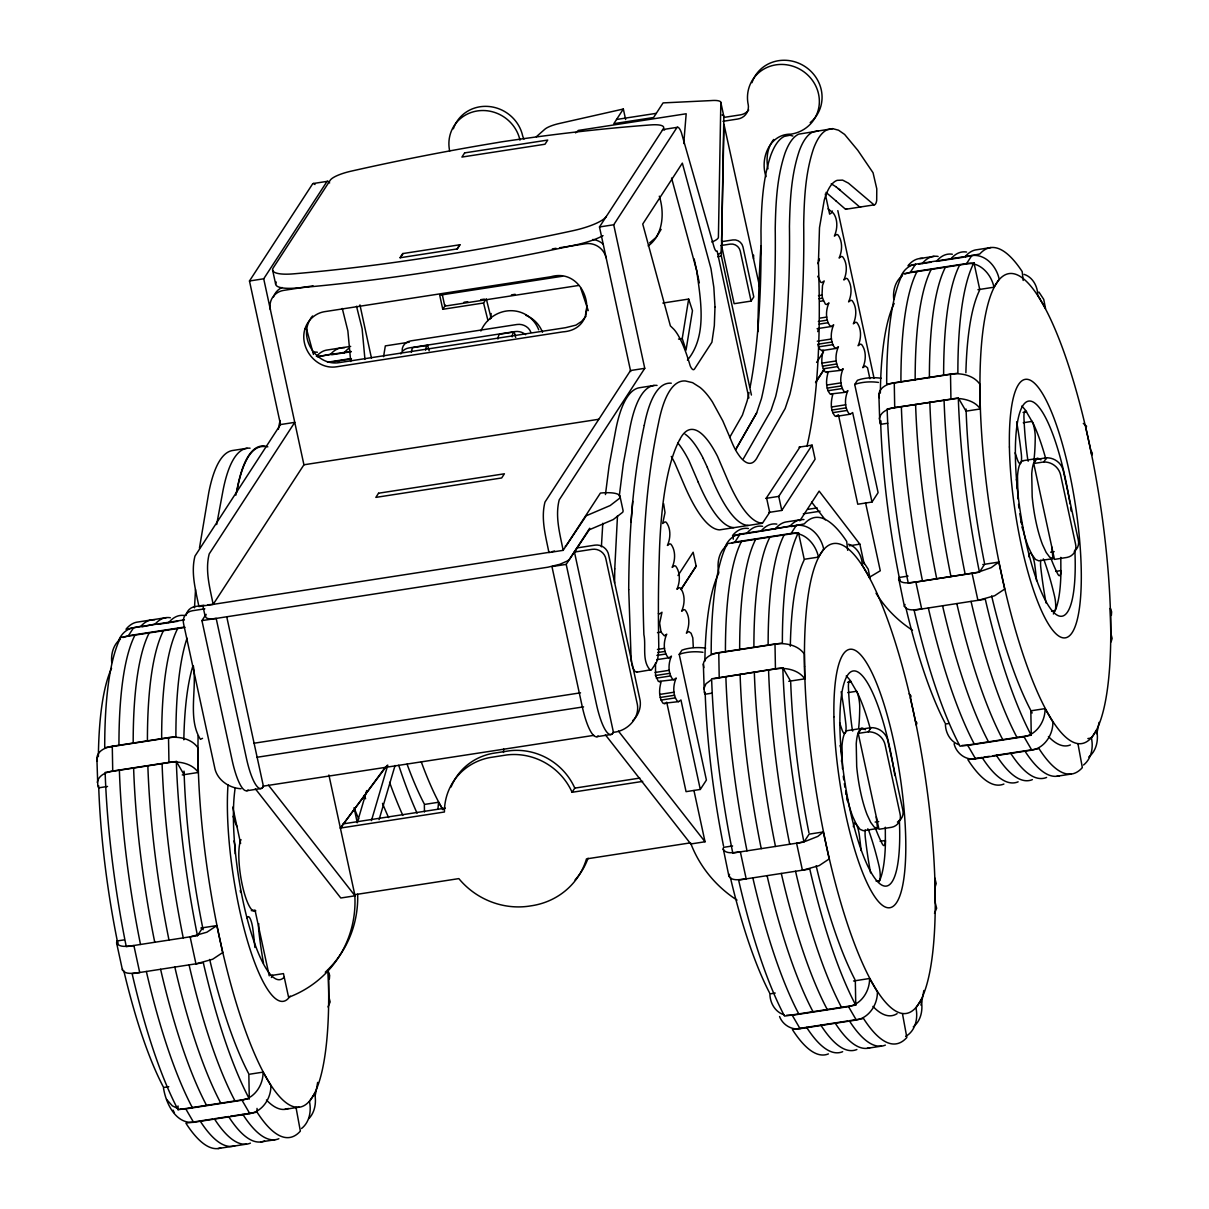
<?xml version="1.0" encoding="UTF-8"?>
<svg xmlns="http://www.w3.org/2000/svg" width="1209" height="1209" viewBox="0 0 1209 1209"><rect width="100%" height="100%" fill="white"/><g stroke="black" fill="none" stroke-linecap="round" stroke-linejoin="round"><path stroke-width="1.5" d="M614.58 583.04L614.777 568.895M628.71 589.675C629.012 534.605 632.594 479.278 644.261 425.356M751.424 395.041L721.335 255.991L721.531 245.442L734.135 303.701L751.076 301.086L753.781 296.915L742.961 246.863A8.659 8.161 33 0 0 732.866 239.941L721.697 241.664M759.932 288.271L753.539 258.862L753.615 255.114M614.746 568.895L617.497 515.79M249.281 1098.724L248.404 1097.137A266.297 61.614 81.2 0 1 203.989 965.659L203.324 962.681L132.144 973.668L132.809 976.645A266.297 61.614 81.2 0 0 177.224 1108.139L178.101 1109.726L249.281 1098.724L248.842 1074.333L263.078 1072.126C263.199 1081.859 258.439 1091.712 250.203 1097.062M424.48 811.964L424.344 804.453L438.58 802.247L437.96 808.776M853.554 980.983L869.558 978.504C869.83 991.048 861.367 1004.362 848.491 1006.598L792.258 1015.273L786.575 1015.303M1031.262 735.223L1030.385 733.651A266.297 61.614 81.2 0 1 985.97 602.158L985.29 599.18L914.11 610.167L914.79 613.144A266.297 61.614 81.2 0 0 959.205 744.638L960.067 746.225L1031.262 735.223L1030.824 710.832L1045.06 708.625C1045.332 721.168 1036.854 734.483 1023.978 736.719L967.759 745.394L962.062 745.424M693.301 647.465L692.817 637.884L691.095 633.244L688.737 631.521L686.38 633.168C689.568 626.096 690.067 616.424 685.216 610.031L683.992 609.578L681.634 611.24C684.838 604.168 685.322 594.496 680.471 588.103L679.246 587.65L676.904 589.312C680.093 582.239 680.576 572.567 675.725 566.16L674.516 565.721L672.159 567.384C675.347 560.311 675.831 550.639 670.98 544.231L669.771 543.793L667.413 545.44C670.602 538.368 671.101 528.696 666.25 522.303L665.026 521.85L662.668 523.512L665.01 512.616L663.62 503.669M194.498 607.795L195.526 589.599M601.387 546.816L602.807 523.27M631.007 522.394L632.745 501.251M683.735 143.539L686.183 113.767L578.37 130.421L575.56 132.899M605.452 494.557L609.109 465.813L615.774 429.754A240.485 55.629 81.2 0 1 639.878 387.666L654.129 385.459M619.28 496.053L623.36 463.621L630.025 427.548A240.485 55.629 81.2 0 1 657.046 385.399M116.593 942.914C120.008 948.34 128.517 945.786 133.897 945.604L139.73 972.595C134.35 972.792 125.857 975.346 122.441 969.92L116.593 942.914L117.197 940.95L124.315 939.861M122.441 969.92L122.547 968.983M723.073 849.292C726.488 854.718 734.996 852.164 740.376 851.967L746.21 878.973C740.845 879.17 732.337 881.724 728.921 876.298L723.194 848.355L723.677 847.328L732.578 845.952M728.921 876.298L729.526 874.334M898.574 579.413C901.99 584.839 910.498 582.285 915.878 582.103L921.711 609.094C916.331 609.291 907.823 611.845 904.408 606.419L898.68 578.476L899.179 577.464L908.08 576.088M904.408 606.419L905.012 604.455M761.126 245.775L760.688 249.432A788.525 182.423 81.2 0 0 758.995 283.783L758.028 319.524A759.086 175.607 81.2 0 0 757.862 331.734M199.455 548.1L208.779 492.547A240.485 55.629 81.2 0 1 232.884 450.458L247.135 448.267M655.52 662.91L655.535 675.529L658.406 681.453L673.851 679.7L676.209 678.037C673.02 685.11 672.536 694.782 677.388 701.19L678.597 701.628L680.954 699.966L700.298 789.447L686.062 791.653L666.718 702.172M226.748 616.802L263.426 786.379L262.323 787.83A43.252 10.004 81.2 0 1 246.364 757.998L216.184 618.419C213.192 618.766 204.094 620.217 205.621 614.973M383.57 356.655L385.323 345.895L409.277 342.192M490.28 318.995L491.186 313.509M585.488 314.99L586.985 305.862M688.662 299.061L692.47 310.698L686.032 350.126L682.239 338.505L688.662 299.061L662.864 303.051M411.362 352.363L411.68 350.398A18.573 4.292 81.2 0 1 413.418 347.527L427.654 345.336L429.15 350.776M425.598 350.172L425.916 348.192A18.573 4.292 81.2 0 1 427.654 345.336M497.912 339.004L498.229 337.039A18.573 4.292 81.2 0 1 499.967 334.168L514.203 331.976L515.699 337.417M512.148 336.812L512.465 334.833A18.573 4.292 81.2 0 1 514.203 331.976M216.668 524.555L223.045 490.34A240.485 55.629 81.2 0 1 250.067 448.191M329.377 978.912L329.649 975.331L328.349 971.749L328.803 996.518L330.148 1001.913L328.017 1006.976M1111.358 615.411L1111.63 611.845L1110.33 608.248L1110.769 633.017L1112.129 638.412L1111.086 641.873M107.541 786.47L98.639 787.845L97.808 786.062L96.871 757.68C97.914 750.457 105.924 747.283 112.286 746.27L168.519 737.596C178.932 736.266 191.506 738.548 197.853 747.691L198.291 772.46L182.272 774.939M97.309 782.45C98.352 775.226 106.362 772.052 112.724 771.04L168.958 762.365C179.37 761.035 191.944 763.317 198.291 772.46M712.237 693.12L705.119 694.223L704.288 692.44L703.351 664.058C704.394 656.835 712.403 653.661 718.766 652.648L774.999 643.974C785.412 642.644 797.985 644.926 804.333 654.069L804.771 678.838L788.752 681.317M703.789 688.828L706.011 683.735L711.421 679.73M887.738 423.241L880.62 424.344L879.774 422.561L878.852 394.179C879.895 386.956 887.905 383.782 894.267 382.769L950.501 374.095C960.913 372.765 973.472 375.047 979.834 384.19L980.272 408.959L966.036 411.166L958.329 397.942L887.149 408.929L887.225 411.74A266.297 61.614 81.2 0 0 907.642 580.124L908.276 583.161L979.456 572.174L984.594 564.271M879.291 418.949C880.333 411.725 888.343 408.551 894.705 407.539L956.772 398.456M235.861 495.161L237.281 488.149A240.485 55.629 81.2 0 1 264.303 446L267.839 446.831M236.662 492.214L237.372 488.708A240.485 55.629 81.2 0 1 264.408 446.559M661.006 682.239C659.132 689.024 658.512 697.593 663.152 703.381L678.597 701.628M817.752 263.622L819.46 259.028L818.327 260.267M817.737 331.614L818.478 329.014M823.223 350.942C821.349 357.728 820.73 366.297 825.369 372.1L840.814 370.347L843.172 368.685C839.983 375.757 839.499 385.429 844.335 391.837L845.559 392.275L847.917 390.613C844.713 397.685 844.23 407.357 849.081 413.765L850.305 414.203L852.647 412.556L872.006 502.037L857.77 504.229L838.411 414.747L836.069 416.41L834.845 415.956C830.205 410.168 830.84 401.6 832.699 394.814M827.969 372.871C826.095 379.671 825.46 388.24 830.099 394.028L845.559 392.275M357.214 822.785L366.705 790.58M371.45 820.594L387.787 765.116M379.082 819.626L395.071 765.478M935.146 886.983L936.189 883.522L934.844 878.127L935.282 902.896L936.627 908.276L934.497 913.354M879.139 881.633L880.288 878.973A108.84 25.177 81.2 0 0 885.396 843.882L885.305 827.243M309.716 320.189C298.88 339.427 317.181 366.251 339.155 362.64L565.525 327.699L575.983 325.115L581.62 321.398L586.033 316.184M118.512 640.936C120.885 634.362 126.537 628.756 133.61 627.698L184.403 619.854M724.992 547.314C727.365 540.74 733.017 535.134 740.104 534.076L796.323 525.386C810.136 523.693 821.153 536.539 823.677 549.067L818.463 557.092L804.227 559.299L798.469 532.685L727.289 543.672L726.73 544.67A266.297 61.614 81.2 0 0 711.194 651.319L711.209 654.039L782.389 643.052L782.374 640.332A266.297 61.614 81.2 0 1 797.91 533.683L798.469 532.685M900.493 277.45C902.866 270.861 908.518 265.255 915.591 264.197L971.824 255.522C985.637 253.814 996.654 266.66 999.178 279.203L993.964 287.213L977.945 289.692M135.045 635.103L134.486 636.1A266.297 61.614 81.2 0 0 118.95 742.749L118.966 745.454M149.281 632.912L148.722 633.894A266.297 61.614 81.2 0 0 133.186 740.558L133.202 743.263M163.517 630.705L162.958 631.702A266.297 61.614 81.2 0 0 147.422 738.351L147.438 741.072M177.753 628.514L177.194 629.496A266.297 61.614 81.2 0 0 161.658 736.16L161.674 738.865M338.46 361.823L339.019 360.826M271.39 977.492L272.66 975.255M741.525 541.481L740.966 542.463A266.297 61.614 81.2 0 0 725.43 649.127L725.445 651.832M755.761 539.274L755.202 540.272A266.297 61.614 81.2 0 0 739.666 646.921L739.681 649.641M917.026 271.602L916.467 272.599A266.297 61.614 81.2 0 0 900.917 379.248L900.947 381.953M769.997 537.083L769.438 538.081A266.297 61.614 81.2 0 0 753.902 644.729L753.917 647.435M931.262 269.411L930.703 270.393A266.297 61.614 81.2 0 0 915.168 377.057L915.183 379.762M784.233 534.892L783.674 535.874A266.297 61.614 81.2 0 0 768.138 642.538L768.153 645.243M945.498 267.204L944.939 268.202A266.297 61.614 81.2 0 0 929.404 374.85L929.419 377.571M959.734 265.013L959.175 265.995A266.297 61.614 81.2 0 0 943.64 372.659L943.655 375.364M973.97 262.806L973.411 263.804A266.297 61.614 81.2 0 0 957.876 370.453L957.891 373.173L886.711 384.16L886.681 381.44A266.297 61.614 81.2 0 1 902.231 274.791L902.791 273.793L973.97 262.806L979.728 289.419M1053.371 613.991L1055.789 609.094A108.84 25.177 81.2 0 0 1060.898 574.003L1060.807 557.364M729.601 437.537L742.417 415.125L747.177 400.844A481.847 111.47 81.2 0 0 749.036 392.472M756.668 412.934L735.601 449.733L756.653 412.934L761.443 398.653A481.847 111.47 81.2 0 0 775.226 228.637C775.725 203.218 776.873 177.285 785.079 152.999A222.577 51.488 81.2 0 1 798.726 134.139L832.699 128.653L838.532 130.209L844.607 134.411L857.801 150.309L873.049 172.751L876.782 188.816L876.691 200.452A22.578 5.229 81.2 0 1 874.062 204.88L845.559 209.293L836.16 201.087M743.414 458.74L770.904 410.728L775.679 396.446A481.847 111.47 81.2 0 0 789.447 226.446C789.976 201.026 791.109 175.093 799.315 150.808A222.577 51.488 81.2 0 1 812.962 131.947M262.323 787.83L263.366 786.137M589.705 528.242L566.205 564.376L596.385 703.97A43.252 10.004 81.2 0 0 612.343 733.803L613.386 732.095L574.456 552.06L577.177 547.904L594.919 545.153A11.712 11.032 33 0 1 608.686 555.082L640.105 700.404C641.299 707.885 638.216 715.637 632.655 720.7M661.127 229.362L656.17 237.357L649.596 242.918M549.747 552.241L198.926 606.57C195.677 590.219 190.69 572.749 194.966 556.125L280.518 424.555L249.477 280.987L312.421 184.191A17.032 3.944 81.2 0 1 314.99 184.539M207.993 604.787L213.162 604.379L303.927 464.785L263.713 278.795L326.657 182A17.032 3.944 81.2 0 1 329.649 182.937M122.925 637.521L128.396 635.722L133.61 627.698M400.3 257.713L403.005 253.542M248.087 790.021A43.252 10.004 81.2 0 1 232.128 760.204L201.948 620.61L206.044 614.323M457.047 248.948L459.752 244.777M491.141 318.194L486.275 298.819L483.555 302.991L442.766 309.292L445.471 305.121M625.627 119.555L623.345 109.022L613.84 123.65L653.57 117.515L663.076 102.901L710.801 100.604A17.576 4.277 -12.2 0 1 720.821 102.629L718.403 237.372A17.576 4.277 -12.2 0 1 711.829 242.042M630.705 371.556L599.483 226.96L663.303 128.819A23.968 5.833 -12.2 0 0 650.82 124.905A623.784 151.971 -12.2 0 0 500.843 141.967L496.823 142.677A623.784 151.971 -12.2 0 0 351.139 171.164A23.968 5.833 -12.2 0 0 330.223 180.232L273.219 267.899A37.011 9.022 -12.2 0 0 293.636 273.838A583.977 142.269 -12.2 0 0 422.44 258.333L425.492 257.849A583.977 142.269 -12.2 0 0 572.734 230.753A37.011 9.022 -12.2 0 0 606.298 216.471M644.76 368.337L630.524 370.528L544.972 502.098C540.695 518.706 545.697 536.192 548.931 552.543L563.167 550.352C559.933 534 554.946 516.515 559.208 499.891L644.76 368.337L613.719 224.768L676.662 127.958A17.032 3.944 81.2 0 1 681.362 132.522L713.884 246.485A9.944 2.297 81.2 0 0 717.118 251.019L748.885 397.988M183.995 771.115L184.055 774.667L176.348 761.443L105.168 772.43L105.243 775.241A266.297 61.614 81.2 0 0 125.66 943.624L126.295 946.662L197.475 935.675L202.628 927.771M642.689 781.392L572.084 792.288A60.918 57.382 33 0 0 506.964 754.915L489.705 757.59A60.918 57.382 33 0 0 444.428 811.995L340.379 828.059L385.339 767.216M563.167 550.352L600.405 493.076L603.215 492.819A34.351 8.372 -12.2 0 1 619.643 498.244L610.197 505.528L586.244 515.759L566.825 544.715A20.976 5.108 -12.2 0 1 565.253 546.256M687.453 360.146C707.658 335.724 700.54 299.772 696.732 270.786L671.569 178.055M678.007 575.544L693.15 552.241L696.188 566.28L681.03 589.569M816.589 362.428L823.586 351.668M680.984 589.342L696.142 566.039M815.561 382.392L823.571 370.09M815.622 382.618L824.614 368.775M572.084 792.288L574.789 788.117L639.833 778.082M732.065 542.765L734.876 542.1L740.104 534.076M904.906 274.02L910.377 272.221L915.591 264.197M799.98 447.043L766.536 497.73L769.695 512.329L762.411 523.27L719.687 529.859A193.727 44.824 81.2 0 1 683.992 484.401L674.803 462.987A170.62 39.474 81.2 0 0 671.267 456.413M768.728 512.45L781.785 510.425L778.747 496.385L812.07 445.139L799.013 447.164M700.298 789.447L706.404 780.077L679.216 654.341L681.936 650.17L684.914 649.203A54.42 51.262 33 0 1 705.678 648.13M872.006 502.037L878.097 492.652L854.718 384.477L857.423 380.306L860.415 379.324A54.42 51.262 33 0 1 881.165 378.251M781.785 510.425L815.108 459.178L812.07 445.139M734.876 542.1L791.109 533.411L796.323 525.386M910.377 272.221L966.611 263.532L971.824 255.522M799.829 520.822L819.143 491.111L859.856 544.156L864.148 563.998M858.239 733.395L868.304 731.838A16.065 15.128 33 0 1 885.094 744.759L900.055 813.914A11.848 11.168 33 0 1 891.638 827.288L878.973 829.268L858.239 733.395L860.959 729.223L871.009 727.667A16.065 15.128 33 0 1 887.814 740.588L902.76 809.743A11.848 11.168 33 0 1 897.426 822.044M1033.74 463.515L1036.461 459.344L1046.51 457.788L1043.805 461.989A16.065 15.128 33 0 1 1060.595 474.88L1075.542 544.035A11.848 11.168 33 0 1 1067.139 557.409L1054.475 559.389L1033.74 463.515L1043.79 461.959M868.304 731.868L871.009 727.667M790.535 681.03L782.827 667.806L711.648 678.793L711.723 681.604A266.297 61.614 81.2 0 0 732.155 850.003L732.775 853.04L803.955 842.053L809.108 834.15L823.344 831.943L829.178 858.949L819.188 865.599L802.444 870.299L796.61 843.293L802.353 842.159M1083.536 765.01C1091.515 758.753 1093.495 747.494 1091.425 738.019L1096.639 729.994C1098.709 739.47 1096.729 750.729 1088.75 756.985M340.379 828.059L387.076 765.433M773.684 139.473C767.171 147.604 765.917 158.847 767.987 168.822M612.343 733.803L613.386 732.095M344.233 352.801L344.837 352.015A266.297 61.614 81.2 0 1 348.358 348.751M168.731 622.68L169.336 621.894A266.297 61.614 81.2 0 1 184.614 615.547M182.967 620.489L183.572 619.688M922.24 263.577L922.845 262.776A266.297 61.614 81.2 0 1 938.108 256.429M733.274 539.199L733.107 534.862A266.297 61.614 81.2 0 1 748.386 528.514M950.712 259.179L951.317 258.394A266.297 61.614 81.2 0 1 966.58 252.046M746.739 533.456L747.343 532.655A266.297 61.614 81.2 0 1 762.622 526.308M775.226 529.058L775.815 528.257A266.297 61.614 81.2 0 1 786.999 521.82L801.235 519.628M216.864 925.58L206.86 932.215L190.13 936.915L195.964 963.921L212.708 959.221L222.698 952.571L216.864 925.58L200.845 928.044M972.096 573.414L977.945 600.42L994.675 595.72L1004.679 589.07L998.83 562.079L991.214 567.641L977.854 572.28L915.878 582.103M823.344 831.943L817.843 836.401L805.239 841.404M308.96 1118.537C315.141 1111.917 316.501 1102.094 314.672 1093.495L309.444 1101.52C311.514 1110.995 309.534 1122.254 301.555 1128.511M310.426 318.602L312.602 315.972M202.538 738.336L200.437 739.334C187.41 718.75 197.188 689.009 193.334 665.872M913.263 1026.864C921.228 1020.608 923.208 1009.349 921.152 999.873L915.923 1007.898C918.266 1018.205 915.485 1031.005 905.617 1036.43M536.358 136.708L544.806 129.272A17.576 4.277 -12.2 0 1 560.024 123.333L623.345 109.022M120.462 639.062C113.389 644.473 110.82 653.993 111.757 662.547M902.443 275.561C895.355 280.972 892.801 290.492 893.723 299.046M726.941 545.44C718.871 551.652 716.71 562.941 718.811 572.477M648.19 245.971C663.303 234.848 664.618 212.799 659.313 196.175M869.075 577.494L880.288 570.769L865.553 502.657M632.912 668.048L635.148 671.66L637.37 671.872M636.659 672.204L651.606 669.665L656.23 662.789A41.136 9.521 81.2 0 0 658.739 643.566A640.8 148.254 81.2 0 1 659.207 559.404A333.2 77.089 81.2 0 1 679.594 439.819M247.558 1098.513L242.012 1100.22L185.778 1108.895L180.096 1108.925M817.103 328.682L831.339 326.49L833.681 324.828C830.492 331.901 830.009 341.573 834.86 347.965L836.084 348.419L838.426 346.756C835.238 353.829 834.754 363.501 839.605 369.894L840.814 370.347M831.988 342.041L817.752 344.248L819.49 348.887L821.848 350.61L823.057 350.202M826.578 372.538L827.802 372.13M831.324 394.482L832.548 394.058M656.653 659.691L669.121 657.772L671.463 656.109C668.275 663.182 667.791 672.854 672.642 679.246L673.851 679.7M659.615 681.891L660.839 681.483M664.361 703.834L665.585 703.411M854.718 384.477L857.71 383.495A54.42 51.262 33 0 1 878.459 382.422M679.216 654.341L682.208 653.374A54.42 51.262 33 0 1 702.958 652.301M713.809 678.748L775.437 668.743C785.85 667.413 798.424 669.695 804.771 678.838M552.165 551.652L554.523 551.002M954.082 743.731C956.213 753.207 965.749 760.627 975.572 758.814L1031.806 750.139C1044.682 747.903 1053.145 734.588 1052.873 722.045L1045.06 708.625M168.761 1086.695L163.427 1087.511C165.603 1102.684 175.456 1124.158 193.591 1122.315L249.825 1113.64C262.701 1111.403 271.179 1098.089 270.892 1085.546L263.078 1072.126M779.563 1016.527C782.601 1024.658 791.396 1030.249 800.071 1028.693L856.304 1020.018C869.18 1017.782 877.658 1004.467 877.386 991.924L869.558 978.504M614.308 732.216C627.486 730.659 639.727 718.403 637.385 704.575L605.966 559.253A11.712 11.032 33 0 0 592.198 549.324L574.456 552.06M717.708 256.716L721.335 255.991M812.947 131.947L818.463 130.844M832.699 128.653L827.213 129.741A222.577 51.488 81.2 0 0 813.551 148.616C805.345 172.902 804.197 198.82 803.698 224.239A481.847 111.47 81.2 0 1 789.915 394.255L785.155 408.536L757.665 456.534A109.082 25.238 81.2 0 1 739.757 456.413L738.17 454.161A74.097 17.138 81.2 0 1 730.523 438.867L722.816 420.898L712.449 401.977A200.996 46.501 81.2 0 0 699.845 387.303L692.591 382.664L685.533 381.001A240.485 55.629 81.2 0 0 658.497 423.15C643.687 492.531 641.435 563.938 643.883 634.634C646.271 645.515 641.647 660.839 650.155 669.937L650.91 669.998M616.545 119.479L656.275 113.344M723.859 117.409L740.452 114.855A13.722 12.921 33 0 0 748.688 109.974M313.403 183.496L327.639 181.29M663.409 129.469L677.644 127.262M722.997 121.308L737.747 119.026A13.722 12.921 33 0 0 748.431 106.558L748.265 104.926A36.557 34.426 33 0 1 775.921 64.848A36.557 34.426 33 0 1 818.569 94.075A36.557 34.426 33 0 1 790.913 134.154C769.513 133.836 759.63 158.787 766.068 176.68M249.477 280.987L263.713 278.795M599.483 226.96L613.719 224.768M313.055 285.838L283.586 290.402A17.591 16.563 33 0 0 270.393 309.776M552.347 248.888L556.034 248.313M559.722 247.739L585.534 243.75A17.591 16.563 33 0 1 606.072 257.804M720.851 245.548L730.16 244.112A8.659 8.161 33 0 1 740.256 251.034L751.076 301.086M562.563 276.211L439.713 295.192L442.766 309.292M464.014 302.25L467.732 301.676M480.698 299.681L484.416 299.107M511.452 294.875L515.17 294.301M578.809 285.445L444.791 306.134L442.131 293.863M350.67 346.394L327.533 349.96A266.297 61.614 81.2 0 0 316.365 356.413M919.792 258.53L934.028 256.338M990.972 247.543L976.736 249.749A266.297 61.614 81.2 0 0 965.553 256.187L964.948 256.988L979.789 253.996A266.297 61.614 81.2 0 1 1022.179 271.557L1023.192 280.458M318.179 356.413L350.837 351.381M317.544 356.927L330.601 354.207A266.297 61.614 81.2 0 1 344.489 347.708M331.78 354.736L351.351 351.713M915.122 264.68L908.004 265.784L908.609 264.983A266.297 61.614 81.2 0 1 922.497 258.469M918.689 264.121L931.142 262.202M963.165 257.26L936.476 261.386L937.081 260.585A266.297 61.614 81.2 0 1 952.344 254.238M327.473 362.201L351.063 358.559M330.117 362.201L351.471 358.907M818.478 295.676L822.029 295.132L822.483 285.551L824.206 280.956L821.848 282.619L820.639 282.165L817.768 276.257M818.946 298.729L822.513 298.185L825.369 304.109L826.593 304.547L828.951 302.9C825.747 309.957 825.263 319.644 830.115 326.037L831.339 326.49M819.702 301.358L823.253 300.814M678.521 339.079L682.239 338.505M819.657 318.163L826.775 317.06M818.357 321.488L827.243 320.113M819.097 324.118L827.999 322.743M817.284 341.195L831.52 338.988M280.518 424.555L294.754 422.364L209.202 553.934C204.925 570.542 209.913 588.027 213.162 604.379M818.508 346.862L832.744 344.671M821.848 350.61L836.084 348.419M822.014 363.123L836.25 360.932M822.498 366.176L836.734 363.985M823.253 368.805L837.489 366.599M303.927 464.785L598.651 419.296M826.76 385.051L840.996 382.86M827.243 388.104L841.479 385.913M827.984 390.734L842.22 388.527M831.505 406.98L845.741 404.788M831.973 410.032L846.209 407.841M832.729 412.662L846.965 410.471M836.069 416.41L850.305 414.203M1023.071 412.42L1026.622 411.876A11.727 2.705 81.2 0 0 1023.993 418.873A112.981 26.145 81.2 0 0 1027.438 457.304A11.637 2.69 81.2 0 0 1028.194 461.218M1023.267 422.742L1032.154 421.367A11.727 2.705 81.2 0 1 1035.221 438.172A112.981 26.145 81.2 0 1 1033.891 460.569M765.69 498.41L778.747 496.385M1023.388 460.644L1037.624 458.453M807.899 509.352L817.178 507.916M203.973 605.195L195.102 606.57A11.712 11.032 33 0 0 186.11 615.441M803.32 513.81L820.05 511.226M204.82 608.822L192.397 610.741A11.712 11.032 33 0 0 183.662 624.131L215.096 769.483C218.255 780.787 229.68 788.087 241.029 788.752M166.283 617.633L137.811 622.031A266.297 61.614 81.2 0 0 126.628 628.484L126.023 629.269L140.864 626.277A266.297 61.614 81.2 0 1 154.752 619.779M142.042 626.806L155.1 624.086A266.297 61.614 81.2 0 1 170.378 617.739M158.062 624.328L177.632 621.305M732.503 535.647L759.207 531.537M791.23 526.58L804.287 523.875A266.297 61.614 81.2 0 1 846.693 541.42L847.69 550.337M201.948 620.61L547.934 567.202L559.812 564.316L567.066 561.112A20.976 5.108 -12.2 0 0 569.862 558.739L589.267 529.784L613.235 519.568L622.68 512.268A34.351 8.372 -12.2 0 0 622.983 510.153L619.945 496.113M566.205 564.376L551.954 566.583L582.149 706.162A43.252 10.004 81.2 0 0 598.107 735.994M128.396 635.722L184.629 627.033M184.871 627.411L120.809 637.294L120.25 638.292A266.297 61.614 81.2 0 0 104.715 744.94L104.73 747.661L175.91 736.674L175.894 733.954A266.297 61.614 81.2 0 1 187.032 638.201M849.171 545.803L859.856 544.156M1050.636 552.196L1054.188 551.652M982.811 564.543L998.83 562.079M1051.785 546.982L1052.979 558.634L1038.743 560.825L1035.509 559.419L1031.957 554.689L1028.345 546.967A51.413 11.894 81.2 0 1 1022.315 526.58M657.484 632.639L661.036 632.095L664.376 635.843L666.733 634.181C663.529 641.254 663.046 650.926 667.897 657.318L669.121 657.772M1055.608 571.419L1060.943 570.603A11.727 2.705 81.2 0 1 1057.346 573.187A112.981 26.145 81.2 0 1 1050.984 558.543M657.439 649.445L664.557 648.341M657.908 652.497L665.026 651.394M656.88 655.399L665.781 654.024M655.066 672.476L669.302 670.285M1051.558 611.195L1055.109 610.651A11.727 2.705 81.2 0 0 1054.203 594.752A112.981 26.145 81.2 0 0 1044.41 561.127A11.637 2.69 81.2 0 0 1043.291 558.921M655.535 675.529L669.771 673.337M656.291 678.158L670.527 675.952M254.086 743.218L580.532 692.817M659.797 694.404L674.033 692.213M257.124 757.257L583.569 706.857M660.28 697.457L674.516 695.266M661.036 700.087L675.272 697.88M847.569 682.299L851.136 681.755A11.727 2.705 81.2 0 0 848.491 688.752A112.981 26.145 81.2 0 0 851.937 727.168A11.637 2.69 81.2 0 0 852.693 731.082M847.766 692.621L856.667 691.246A11.727 2.705 81.2 0 1 859.72 708.051A112.981 26.145 81.2 0 1 858.647 728.226M246.848 790.731L261.084 788.525M596.853 736.689L611.089 734.498M862.138 728.332L847.902 730.523A49.252 11.395 81.2 0 0 841.993 745.998L842.461 768.743M948.959 723.466L945.408 724.01C945.423 732.85 950.561 742.114 959.341 744.804M343.084 823.888L445.29 808.111M1087.873 738.563L1091.425 738.019M983.899 757.166L989.249 756.35M992.801 755.791L1039.075 748.658L1039.936 750.064A266.297 61.614 81.2 0 0 1082.342 767.609L1077.96 743.762M1056.923 776.254L1071.159 774.062M251.291 910.649L255.008 910.075L269.229 975.814M328.893 774.984L355.023 895.809L340.787 898L255.371 788.827M693.951 790.52L705.028 841.766L690.792 843.973L605.377 734.8M875.135 822.075L878.701 821.531M876.298 816.861L877.492 828.513L863.256 830.704L860.007 829.298L856.456 824.568L852.859 816.831A51.413 11.894 81.2 0 1 846.829 796.459M880.107 841.298L885.456 840.482A11.727 2.705 81.2 0 1 881.86 843.066A112.981 26.145 81.2 0 1 875.482 828.422M876.057 881.074L879.608 880.53A11.727 2.705 81.2 0 0 878.716 864.631A112.981 26.145 81.2 0 0 868.908 831.006A11.637 2.69 81.2 0 0 867.79 828.8M270.997 975.542L283.465 973.608L288.588 997.304A113.359 106.77 33 0 0 354.781 894.675L458.846 878.611A73.93 69.638 33 0 0 530.691 905.889A73.93 69.638 33 0 0 586.486 858.904L690.551 842.839A113.359 106.77 33 0 0 737.022 900.116M775.241 993.073L769.906 993.889C769.921 1002.729 775.06 1011.978 783.84 1014.683M855.76 1005.102L784.581 1016.089L783.704 1014.502A266.297 61.614 81.2 0 1 739.288 883.023L738.623 880.046L809.803 869.059L810.468 872.037A266.297 61.614 81.2 0 0 854.884 1003.515L855.76 1005.102L855.322 980.711M212.603 1119.02L185.914 1123.146L186.79 1124.551A266.297 61.614 81.2 0 0 220.642 1147.991M230.405 1116.27L257.094 1112.159L257.97 1113.565A266.297 61.614 81.2 0 0 300.361 1131.11L295.978 1107.263M847.554 1021L792.394 1029.509L793.27 1030.914A266.297 61.614 81.2 0 0 828.407 1053.9M284.886 1109.348L299.122 1107.157M217.998 1148.55L246.47 1144.152M260.706 1141.961L274.942 1139.755M867.201 1048.339L881.437 1046.133M263.124 786.167L593.861 735.359M966.611 263.532C980.423 261.839 991.44 274.685 993.964 287.213M791.109 533.411C804.922 531.703 815.939 544.564 818.463 557.092M959.765 398.607C967.442 399.438 975.859 402.174 980.272 408.959M792.877 136.028L789.976 135.242L784.475 136.345A222.577 51.488 81.2 0 0 770.828 155.205C762.622 179.491 761.474 205.424 760.975 230.843A481.847 111.47 81.2 0 1 750.094 387.258M658.406 613.462L659.63 613.9L661.988 612.253L659.646 623.149L661.036 632.095M1083.309 423.437L1086.543 426.173L1085.924 428.137L1091.772 455.143L1092.377 453.179L1091.5 451.577M177.36 1108.305L172.343 1105.842L166.585 1099.449M1024.038 274.337C1032.743 277.103 1037.7 286.397 1037.73 295.162L1045.543 308.582L1043.73 299.364L1038.924 292.049M848.537 544.201C857.257 546.982 862.198 556.276 862.229 565.041L870.042 578.461L868.243 569.227L863.438 561.913M1052.979 558.634L1049.744 557.213L1046.193 552.483L1042.581 544.76A51.413 11.894 81.2 0 1 1032.184 496.672L1031.73 473.928A49.252 11.395 81.2 0 1 1040.873 459.858M877.492 828.513L874.243 827.092L870.692 822.362L867.095 814.639A51.413 11.894 81.2 0 1 856.697 766.551L856.229 743.807A49.252 11.395 81.2 0 1 865.372 729.737M831.248 183.813L836.205 186.911M874.062 204.88L848.416 183.133L842.597 180.111L837.142 180.353A170.801 39.519 81.2 0 0 824.236 200.226L819.49 227.67L818.402 263.577A426.913 98.76 81.2 0 1 806.947 446.333M909.168 693.815L911.057 696.052L910.437 698.016L916.271 725.022L916.89 723.058L915.999 721.456M836.19 186.911L859.826 207.087A22.578 5.229 81.2 0 0 860.914 206.648M838.215 188.528L840.24 190.191M826.004 192.382L836.19 201.087M828.044 208.885L831.324 211.484A22.578 5.229 81.2 0 0 832.427 211.046M618.449 731.128L705.028 841.766M268.443 785.155L355.023 895.809M811.692 502.143L825.263 519.825M1024.839 750.849L1025.7 752.255A266.297 61.614 81.2 0 0 1059.552 775.694M1010.603 753.041L1011.465 754.446A266.297 61.614 81.2 0 0 1046.601 777.432M996.367 755.247L997.229 756.653A266.297 61.614 81.2 0 0 1032.365 779.624M835.102 1022.92L835.978 1024.325A266.297 61.614 81.2 0 0 869.83 1047.765M820.866 1025.126L821.742 1026.532A266.297 61.614 81.2 0 0 856.879 1049.503M806.63 1027.318L807.506 1028.723A266.297 61.614 81.2 0 0 842.643 1051.694M242.858 1114.35L243.734 1115.756A266.297 61.614 81.2 0 0 278.871 1138.727M200.15 1120.939L201.026 1122.345A266.297 61.614 81.2 0 0 234.878 1145.784M1023.978 736.719L1031.806 750.139M967.759 745.394L975.572 758.814M848.491 1006.598L856.304 1020.018M792.258 1015.273L800.071 1028.693M438.58 802.247L442.917 809.713M242.012 1100.22L249.825 1113.64M185.778 1108.895L193.591 1122.315M1017.026 737.43L1016.149 735.843A266.297 61.614 81.2 0 1 971.734 604.349L971.054 601.372M1002.775 739.621L1001.913 738.034A266.297 61.614 81.2 0 1 957.498 606.555L956.818 603.578M988.539 741.827L987.677 740.24A266.297 61.614 81.2 0 1 943.262 608.747L942.582 605.769M974.303 744.019L973.441 742.432A266.297 61.614 81.2 0 1 929.026 610.953L928.346 607.961M841.524 1007.309L840.648 1005.722A266.297 61.614 81.2 0 1 796.232 874.228L795.567 871.251M827.288 1009.5L826.412 1007.913A266.297 61.614 81.2 0 1 781.996 876.434L781.331 873.442M813.053 1011.706L812.176 1010.119A266.297 61.614 81.2 0 1 767.76 878.626L767.095 875.648M798.817 1013.898L797.94 1012.311A266.297 61.614 81.2 0 1 753.524 880.832L752.859 877.84M235.045 1100.931L234.168 1099.344A266.297 61.614 81.2 0 1 189.753 967.85L189.088 964.873M220.809 1103.122L219.932 1101.535A266.297 61.614 81.2 0 1 175.517 970.056L174.852 967.079M206.573 1105.328L205.696 1103.741A266.297 61.614 81.2 0 1 161.281 972.248L160.616 969.27M192.337 1107.52L191.46 1105.933A266.297 61.614 81.2 0 1 147.045 974.454L146.38 971.462M173.083 1110.149L174.398 1112.869M703.275 458.589L707.371 467.384M707.341 467.384L712.479 479.958M698.243 482.149L689.039 460.78A170.62 39.474 81.2 0 0 677.765 442.887M632.927 668.033L631.702 664.134M580.652 287.984L588.254 310.592M356.519 306.255L362.111 328.712L364.937 359.285M342.283 308.461L347.875 330.918L350.701 361.491M306.542 328.984L313.463 354.449M483.555 302.991L487.983 320.597M879.336 397.791L878.852 394.179M703.85 667.67L703.351 664.058M97.37 761.292L96.871 757.68M837.822 210.623L873.321 374.866A42.663 9.868 81.2 0 1 874.062 378.417M825.294 194.06L829.631 214.159L831.988 212.497L833.213 212.95C838.049 219.343 837.565 229.015 834.376 236.087L836.734 234.44L837.943 234.878C842.794 241.286 842.31 250.958 839.122 258.031L841.464 256.368L842.688 256.807C847.539 263.214 847.056 272.886 843.867 279.959L846.209 278.297L847.433 278.75C852.285 285.143 851.801 294.815 848.597 301.887L850.955 300.225L852.179 300.678C857.015 307.071 856.531 316.743 853.342 323.816L855.7 322.168L856.909 322.607C861.76 329.014 861.276 338.686 858.088 345.744L860.43 344.097L861.654 344.535C866.505 350.942 866.022 360.614 862.833 367.687L865.176 366.025L867.533 367.748L869.906 378.719M899.179 577.464L899.964 581.061A237.765 55.009 81.2 0 1 880.605 420.505M720.776 102.221L723.813 116.26M753.539 258.862L723.979 124.346L721.622 240.984L722.408 244.626M902.458 1013.641L906.841 1037.488A266.297 61.614 81.2 0 1 864.45 1019.928L863.574 1018.522L849.338 1020.728L850.214 1022.134A266.297 61.614 81.2 0 0 885.351 1045.105M694.147 258.953L699.316 282.815M359.934 304.895L371.465 358.151M272.599 270.045L275.667 284.221M354.449 809.577L357.169 822.196M202.885 605.83L205.152 616.363M232.748 807.113L240.606 843.459M117.197 940.95L117.983 944.561M979.456 572.174L978.822 569.137A266.297 61.614 81.2 0 1 958.405 400.738L958.329 397.942M965.22 574.366L964.586 571.328A266.297 61.614 81.2 0 1 944.169 402.945L944.093 400.134M950.984 576.572L950.35 573.534A266.297 61.614 81.2 0 1 929.933 405.136L929.857 402.325M936.748 578.763L936.114 575.726A266.297 61.614 81.2 0 1 915.697 407.342L915.621 404.531M922.512 580.97L921.878 577.932A266.297 61.614 81.2 0 1 901.461 409.534L901.385 406.723M803.955 842.053L803.335 839.016A266.297 61.614 81.2 0 1 782.918 670.617L782.827 667.806M789.719 844.245L789.099 841.207A266.297 61.614 81.2 0 1 768.667 672.824L768.592 670.013M775.483 846.451L774.863 843.414A266.297 61.614 81.2 0 1 754.431 675.015L754.356 672.204M761.247 848.642L760.627 845.605A266.297 61.614 81.2 0 1 740.195 677.221L740.12 674.41M747.011 850.849L746.391 847.796A266.297 61.614 81.2 0 1 725.959 679.413L725.884 676.602M197.475 935.675L196.855 932.638A266.297 61.614 81.2 0 1 176.423 764.239L176.348 761.443M183.239 937.867L182.619 934.829A266.297 61.614 81.2 0 1 162.187 766.446L162.112 763.635M169.003 940.073L168.383 937.035A266.297 61.614 81.2 0 1 147.951 768.637L147.876 765.826M154.767 942.264L154.132 939.227A266.297 61.614 81.2 0 1 133.715 770.843L133.64 768.032M140.531 944.471L139.896 941.433A266.297 61.614 81.2 0 1 119.479 773.035L119.404 770.224M822.029 295.132L822.513 298.185M631.234 661.882L628.725 589.675M1017.948 498.879L1017.494 476.119A49.252 11.395 81.2 0 1 1023.388 460.644M950.501 374.095L950.939 398.864M894.267 382.769L894.705 407.539M880.545 420.808L880.62 424.344M774.999 643.974L775.437 668.743M718.766 652.648L719.204 677.418M257.033 1108.396L257.094 1112.159M178.025 1105.963L178.101 1109.726M168.519 737.596L168.958 762.365M112.286 746.27L112.724 771.04M276.287 282.06A37.011 9.022 -12.2 0 0 296.704 288.014A583.977 142.269 -12.2 0 0 425.508 272.509L428.545 272.025A583.977 142.269 -12.2 0 0 575.801 244.928A37.011 9.022 -12.2 0 0 603.034 235.634M525.628 334.697A11.712 10.171 15.8 0 0 514.989 331.583L408.929 347.95A11.712 10.171 15.8 0 0 400.814 353.965M530.736 331.991A11.712 10.171 15.8 0 0 516.984 324.496L410.924 340.862A11.712 10.171 15.8 0 0 402.159 350.565M762.395 523.195A193.727 44.824 81.2 0 1 726.715 477.797L717.542 456.382A170.62 39.474 81.2 0 0 679.609 439.895M748.144 525.401A193.727 44.824 81.2 0 1 712.464 480.003M685.08 434.167A170.62 39.474 81.2 0 1 703.306 458.528M644.246 425.356A240.485 55.629 81.2 0 1 671.282 383.208M846.678 208.855A22.578 5.229 81.2 0 1 845.59 209.278M733.908 527.592A193.727 44.824 81.2 0 1 698.228 482.195M417.075 813.189A266.297 61.614 81.2 0 1 398.728 765.267M402.839 815.395A266.297 61.614 81.2 0 1 389.6 782.359M388.603 817.586A266.297 61.614 81.2 0 1 382.497 803.35M365.586 798.786A266.297 61.614 81.2 0 1 364.257 795.295M278.372 429.331A237.765 55.009 81.2 0 1 280.065 420.52M358.771 818.946A266.297 61.614 81.2 0 1 354.025 807.748M313.297 352.167A266.297 61.614 81.2 0 1 317.393 352.257M442.479 808.957A237.765 55.009 81.2 0 1 421.321 761.987M503.7 749.036A237.765 55.009 81.2 0 1 503.533 752.436M423.981 803.396A237.765 55.009 81.2 0 1 407.085 764.179M525.975 315.353A32.386 30.845 -56.8 0 1 542.509 332.279M480.88 331.009A32.386 30.845 -56.8 0 1 510.274 310.698A32.386 30.845 -56.8 0 1 538.73 329.815M846.436 794.676A51.413 11.894 81.2 0 1 845.68 791.064M844.985 787.346A51.413 11.894 81.2 0 1 844.35 783.613M843.776 779.896A51.413 11.894 81.2 0 1 843.262 776.148M865.281 830.115A11.637 2.69 81.2 0 0 865.221 836.673A112.981 26.145 81.2 0 0 870.601 872.898M839.62 722.68A112.981 26.145 81.2 0 0 842.235 730.357A11.637 2.69 81.2 0 0 845.922 724.69A112.981 26.145 81.2 0 0 841.147 691.714M923.827 990.534A266.297 61.614 81.2 0 1 920.91 1005.117M861.08 850.577A112.981 26.145 81.2 0 0 859.191 834.18A11.637 2.69 81.2 0 0 853.675 824.689A112.981 26.145 81.2 0 0 853.342 826.684M840.028 745.5A11.637 2.69 81.2 0 1 840.497 747.298M840.905 749.217A11.637 2.69 81.2 0 1 841.434 761.322M846.209 675.997A108.84 25.177 81.2 0 1 850.003 680.153L857.801 693.543A108.84 25.177 81.2 0 1 870.344 728.936M845.922 792.968A11.637 2.69 81.2 0 1 846.36 794.842M847.056 798.801A11.637 2.69 81.2 0 1 847.267 800.781M803.94 519.568A266.297 61.614 81.2 0 0 790.051 526.066L760.99 531.265L761.579 530.464A266.297 61.614 81.2 0 1 776.858 524.117M769.544 992.831A237.765 55.009 81.2 0 1 730.312 877.235M723.511 845.952A237.765 55.009 81.2 0 1 705.149 692.122M704.862 661.202A237.765 55.009 81.2 0 1 718.675 573.323M899.36 820.246A108.84 25.177 81.2 0 1 863.06 854.99A108.84 25.177 81.2 0 1 845.272 679.715A108.84 25.177 81.2 0 1 894.841 775.574M897.108 1013.641A237.765 55.009 81.2 0 1 872.928 1006.402M854.959 979.638A237.765 55.009 81.2 0 1 816.151 865.84M808.927 832.759A237.765 55.009 81.2 0 1 790.701 682.42M790.323 646.211A237.765 55.009 81.2 0 1 804.091 560.145M255.794 910.815A37.388 8.644 81.2 0 1 241.996 883.673A37.388 8.644 81.2 0 1 240.999 839.635M237.402 826.82A11.637 2.69 81.2 0 1 235.755 823.979A112.981 26.145 81.2 0 1 233.141 816.302M263.517 963.256A112.981 26.145 81.2 0 1 258.741 930.295A11.637 2.69 81.2 0 1 258.802 923.736M317.635 1082.403A266.297 61.614 81.2 0 1 315.141 1095.671M254.903 947.433A112.981 26.145 81.2 0 0 252.711 927.802A11.637 2.69 81.2 0 0 247.195 918.311M234.017 840.92A11.637 2.69 81.2 0 1 235.166 853.75M240.259 890.429A11.637 2.69 81.2 0 1 240.576 892.423M264.635 1140.933A266.297 61.614 81.2 0 1 229.498 1117.947L228.622 1116.542L214.386 1118.748L215.262 1120.154A266.297 61.614 81.2 0 0 250.399 1143.125M163.064 1086.453A237.765 55.009 81.2 0 1 123.832 970.857M117.696 942.899A237.765 55.009 81.2 0 1 98.67 785.744M98.367 756.653A237.765 55.009 81.2 0 1 111.545 668.32M328.198 970.374A237.765 55.009 81.2 0 1 265.164 1075.617A237.765 55.009 81.2 0 1 198.11 735.843M290.13 996.08A130.768 30.255 81.2 0 1 247.392 940.662A130.768 30.255 81.2 0 1 228.017 784.717M284.281 977.068A108.84 25.177 81.2 0 1 247.286 919.157A108.84 25.177 81.2 0 1 235.09 788.51M288.392 1108.441A237.765 55.009 81.2 0 1 266.448 1100.024M248.48 1073.275A237.765 55.009 81.2 0 1 209.671 959.462M203.112 929.721A237.765 55.009 81.2 0 1 184.1 772.551M183.828 739.832A237.765 55.009 81.2 0 1 192.79 666.295M912.508 630.252A113.359 106.77 33 0 1 876.041 593.226M1046.51 457.818A16.065 15.128 33 0 1 1063.3 470.709L1078.262 539.879A11.848 11.168 33 0 1 1074.287 551.319M588.058 858.194A73.93 69.638 33 0 1 575.061 879.925M357.668 894.192A113.359 106.77 33 0 1 325.281 972.202M574.789 788.117A60.918 57.382 33 0 0 509.684 750.759L492.426 753.419A60.918 57.382 33 0 0 451.093 786.968M662.426 130.164A17.032 3.944 81.2 0 1 664.572 130.028M449.688 151.019A36.557 34.426 33 0 1 477.343 110.941A36.557 34.426 33 0 1 519.976 140.168M751.938 82.696A36.557 34.426 33 0 1 805.678 66.994A36.557 34.426 33 0 1 810.196 122.623M453.36 128.789A36.557 34.426 33 0 1 489.403 106.543A36.557 34.426 33 0 1 522.696 135.997A13.722 12.921 33 0 0 524.026 139.065M592.742 239.488A17.591 16.563 33 0 1 603.079 244.037M273.521 296.915A17.591 16.563 33 0 1 282.06 287.515M722.06 114.991A17.576 4.277 -12.2 0 1 723.254 115.535M723.617 115.868A17.576 4.277 -12.2 0 1 723.859 116.669L721.441 251.412A17.576 4.277 -12.2 0 1 718.342 254.449M1074.861 550.367A108.84 25.177 81.2 0 1 1038.712 585.519A108.84 25.177 81.2 0 1 1020.577 410.304A108.84 25.177 81.2 0 1 1070.056 503.941M1070.6 507.463A108.84 25.177 81.2 0 1 1071.098 510.984M1070.358 744.94A237.765 55.009 81.2 0 1 1048.43 736.523M1032.169 712.978A237.765 55.009 81.2 0 1 991.637 595.961M984.428 562.88A237.765 55.009 81.2 0 1 966.067 409.05M965.885 372.75A237.765 55.009 81.2 0 1 979.592 290.266M1021.711 406.118A108.84 25.177 81.2 0 1 1025.504 410.289L1033.302 423.664A108.84 25.177 81.2 0 1 1045.845 459.057M1021.922 524.797A51.413 11.894 81.2 0 1 1019.837 513.734M1019.006 508.143A51.413 11.894 81.2 0 1 1018.537 504.395M1040.783 560.235A11.637 2.69 81.2 0 0 1040.707 566.794A112.981 26.145 81.2 0 0 1046.087 603.034M1015.122 452.801A112.981 26.145 81.2 0 0 1017.721 460.478A11.637 2.69 81.2 0 0 1021.409 454.811A112.981 26.145 81.2 0 0 1016.633 421.85M1099.041 722.377A266.297 61.614 81.2 0 1 1096.759 733.727M1036.581 580.698A112.981 26.145 81.2 0 0 1034.692 564.301A11.637 2.69 81.2 0 0 1029.161 554.81A112.981 26.145 81.2 0 0 1028.829 556.82M1016.406 479.338A11.637 2.69 81.2 0 1 1017.253 488.799M1020.91 521.381A11.637 2.69 81.2 0 1 1021.409 523.089M1022.24 526.928A11.637 2.69 81.2 0 1 1022.542 528.922M945.03 722.952A237.765 55.009 81.2 0 1 905.798 607.356M880.333 393.152A237.765 55.009 81.2 0 1 894.176 303.459M1018.129 781.83A266.297 61.614 81.2 0 1 982.993 758.844L982.131 757.438L967.895 759.645L968.757 761.05A266.297 61.614 81.2 0 0 1003.893 784.021M714.987 306.874L714.323 325.644L711.905 342.238L694.555 368.926A18.709 4.322 81.2 0 1 690.188 365.859A83.27 19.268 81.2 0 0 673.897 329.316L670.375 325.871L642.735 224.043L682.344 163.124L710.968 268.594L713.839 287.379L714.987 306.874M304.88 329.135C299.137 348.132 316.365 369.939 336.434 366.811L562.82 331.87C603.503 329.075 587.589 266.207 550.896 276.74L324.148 311.741C315.02 313.358 307.554 320.325 304.88 329.135M464.634 152.893L461.929 157.064L545.002 144.234L547.722 140.063L464.634 152.893M402.733 253.588L400.013 257.759L457.334 248.903L460.04 244.732L402.733 253.588M378.568 493.212L375.863 497.383L501.675 477.963L504.395 473.792L378.568 493.212M804.559 666.461A237.765 55.009 81.2 0 0 905.601 1013.535A237.765 55.009 81.2 0 0 899.254 655.459A237.765 55.009 81.2 0 0 804.559 666.461M833.923 716.861A130.768 30.255 81.2 0 0 889.492 907.763A130.768 30.255 81.2 0 0 886.001 710.816A130.768 30.255 81.2 0 0 833.923 716.861M980.046 396.582A237.765 55.009 81.2 0 0 1081.103 743.656A237.765 55.009 81.2 0 0 1074.756 385.58A237.765 55.009 81.2 0 0 980.046 396.582M1009.409 446.998A130.768 30.255 81.2 0 0 1064.993 637.884A130.768 30.255 81.2 0 0 1061.502 440.937A130.768 30.255 81.2 0 0 1009.409 446.998"/></g></svg>
